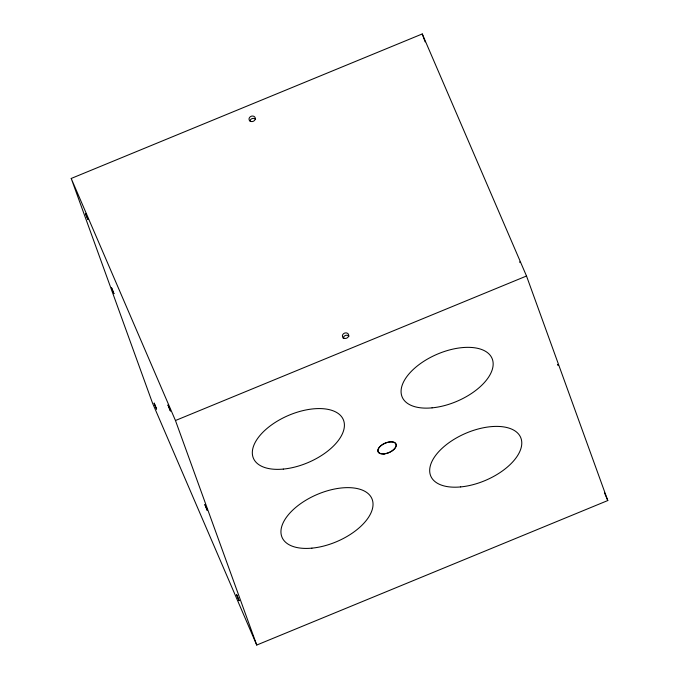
<?xml version="1.0" encoding="UTF-8"?>
<svg xmlns="http://www.w3.org/2000/svg" width="679" height="679" viewBox="0 0 679 679"><rect width="100%" height="100%" fill="white"/><g stroke="black" fill="none" stroke-linecap="round" stroke-linejoin="round"><path stroke-width="1.02" d="M71.21 178.458L422.262 33.95L526.514 276.013L607.79 500.542L256.738 645.05L152.486 402.987L71.21 178.458L175.454 420.522L256.738 645.05M175.454 420.522L526.514 276.013M557.722 364.606L557.977 365.209M604.446 492.767L607.79 500.542M519.664 261.873L519.961 262.578M557.798 364.419L558.045 365.047M422.262 33.95L425.139 41.894M343.26 338.566A3.217 2.741 -19.9 0 1 345.331 335.511A3.217 2.741 -19.9 0 1 349.006 336.198M249.906 120.981A3.217 2.741 -19.9 0 1 252.333 118.519A3.217 2.741 -19.9 0 1 255.618 119.343M111.526 287.777L113.919 293.651L111.526 287.777M168.002 405.057L170.404 410.931L168.002 405.057M154.158 403.156L156.56 409.038L154.158 403.156M204.914 504.624L207.316 510.506L204.914 504.624M236.691 594.796L239.093 600.669L236.691 594.796M85.486 213.444L87.871 219.292L85.486 213.444M432.039 407.858A48.922 25.53 -23.3 0 0 492.334 359.123A48.922 25.53 -23.3 0 0 416.965 366.236A48.922 25.53 -23.3 0 0 432.039 407.858M283.287 469.087A48.922 25.53 -23.3 0 0 343.582 420.352A48.922 25.53 -23.3 0 0 268.213 427.464A48.922 25.53 -23.3 0 0 283.287 469.087M311.907 548.148A48.922 25.53 -23.3 0 0 372.202 499.413A48.922 25.53 -23.3 0 0 296.833 506.526A48.922 25.53 -23.3 0 0 311.907 548.148M460.659 486.919A48.922 25.53 -23.3 0 0 520.954 438.184A48.922 25.53 -23.3 0 0 445.585 445.288A48.922 25.53 -23.3 0 0 460.659 486.919M384.025 453.928A9.82 5.126 -23.3 0 0 396.12 444.151A9.82 5.126 -23.3 0 0 380.995 445.577A9.82 5.126 -23.3 0 0 384.025 453.928M250.831 121.456A3.217 2.741 -19.9 0 0 255.321 118.282A3.217 2.741 -19.9 0 0 250.347 116.695A3.217 2.741 -19.9 0 0 250.831 121.456M344.219 338.312A3.217 2.741 -19.9 0 0 348.709 335.129A3.217 2.741 -19.9 0 0 343.735 333.542A3.217 2.741 -19.9 0 0 344.219 338.312M384.068 453.827A9.659 5.042 -23.3 0 0 395.976 444.21A9.659 5.042 -23.3 0 0 381.097 445.611A9.659 5.042 -23.3 0 0 384.068 453.827"/></g></svg>
